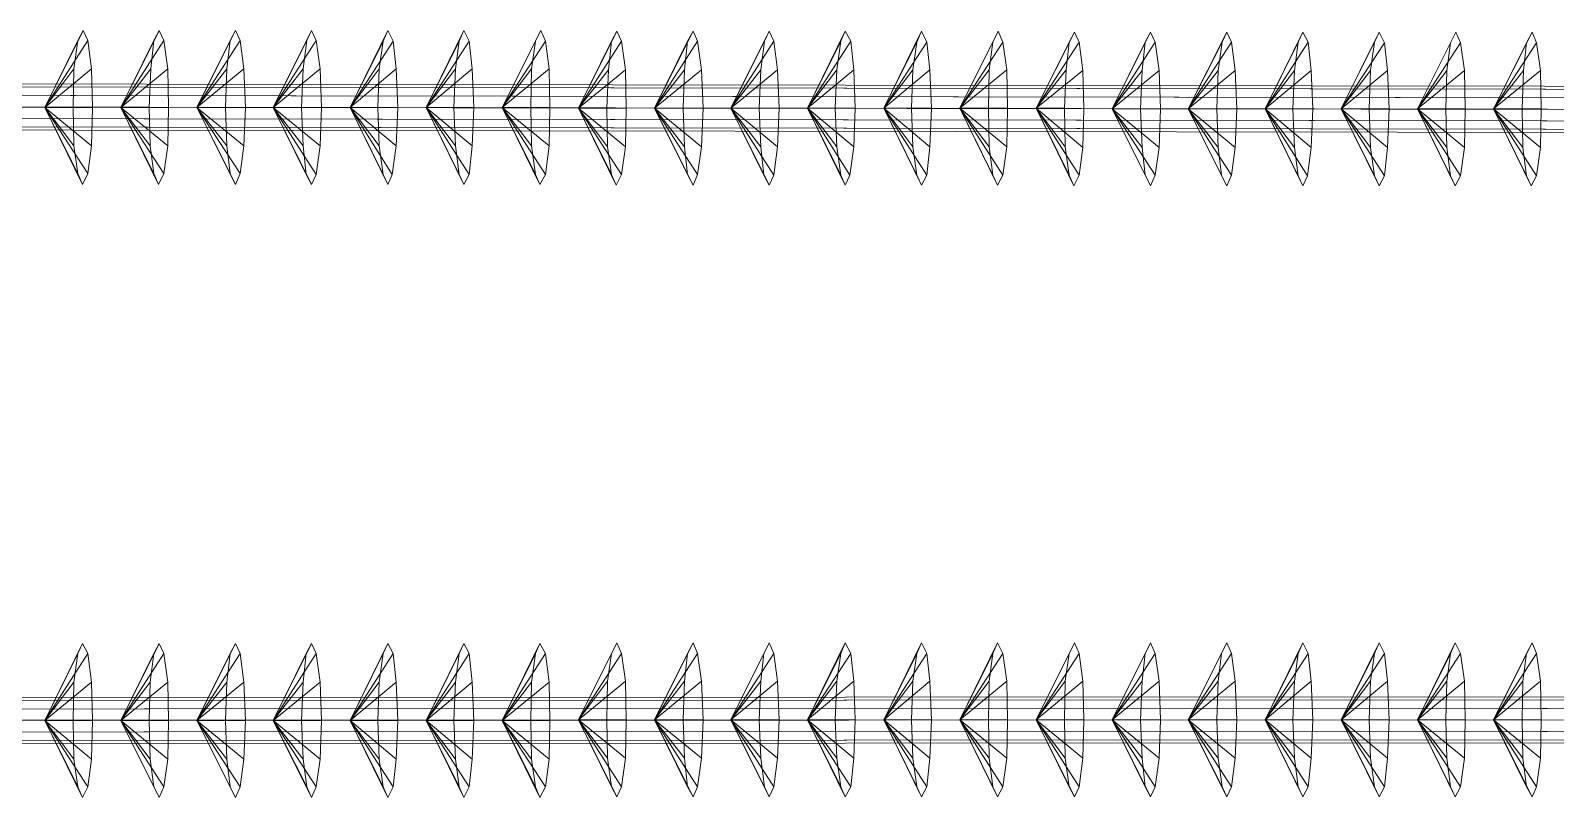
# Model space of a CAD drawing. Extents: x 4 to 464, y 11 to 29.
# Drawn here: x 11.668 to 13.651, y 12.2 to 13.197 of the extents above; entities that cross this region are included whole.
import ezdxf

# ---------------------------------------------------------------- set-up
doc = ezdxf.new("R2010")
doc.units = 0
doc.header["$MEASUREMENT"] = 0
doc.layers.add('Sections span lengths and Marker Balls Plan', color=7, linetype='CONTINUOUS', lineweight=0)

msp = doc.modelspace()

# ---------------------------------------------------------------- linework, layer by layer
at = {"layer": 'Sections span lengths and Marker Balls Plan', "color": 1}
for points in [[(10, 13.1, 58), (20, 13.085, 56.701), (30, 13.07, 55.462), (40, 13.055, 54.281), (50, 13.04, 53.161), (60, 13.025, 52.099), (70, 13.011, 51.096), (80, 12.996, 50.153), (90, 12.981, 49.269), (100, 12.966, 48.444), (110, 12.951, 47.678), (120, 12.936, 46.97), (130, 12.921, 46.322), (140, 12.906, 45.733), (150, 12.891, 45.203), (160, 12.876, 44.732), (170, 12.861, 44.32), (180, 12.846, 43.967), (190, 12.832, 43.672), (200, 12.817, 43.437), (210, 12.802, 43.26), (220, 12.787, 43.142), (230, 12.772, 43.083), (240, 12.757, 43.083)], [(10, 12.3, 39), (20, 12.302, 37.701), (30, 12.304, 36.462), (40, 12.306, 35.282), (50, 12.309, 34.161), (60, 12.311, 33.099), (70, 12.313, 32.096), (80, 12.315, 31.153), (90, 12.317, 30.269), (100, 12.319, 29.444), (110, 12.321, 28.678), (120, 12.323, 27.97), (130, 12.326, 27.322), (140, 12.328, 26.733), (150, 12.33, 26.203), (160, 12.332, 25.732), (170, 12.334, 25.32), (180, 12.336, 24.967), (190, 12.338, 24.672), (200, 12.34, 24.437), (210, 12.343, 24.26), (220, 12.345, 24.142), (230, 12.347, 24.083), (240, 12.349, 24.083)]]:
    msp.add_polyline3d(points, dxfattribs=at)
for points in [[(11.686, 13.097, 57.781), (11.742, 13.184, 57.824), (11.736, 13.197, 57.775)], [(11.686, 13.097, 57.781), (11.736, 13.197, 57.775), (11.729, 13.184, 57.725)], [(11.785, 13.097, 57.768), (11.841, 13.184, 57.811), (11.835, 13.197, 57.762)], [(11.785, 13.097, 57.768), (11.835, 13.197, 57.762), (11.828, 13.184, 57.712)], [(11.884, 13.097, 57.755), (11.94, 13.184, 57.798), (11.934, 13.197, 57.749)], [(11.884, 13.097, 57.755), (11.934, 13.197, 57.749), (11.927, 13.184, 57.699)], [(11.983, 13.097, 57.742), (12.039, 13.184, 57.786), (12.033, 13.197, 57.736)], [(11.983, 13.097, 57.742), (12.033, 13.197, 57.736), (12.027, 13.184, 57.686)], [(12.083, 13.097, 57.73), (12.139, 13.183, 57.773), (12.132, 13.197, 57.723)], [(12.083, 13.097, 57.73), (12.132, 13.197, 57.723), (12.126, 13.183, 57.673)], [(12.182, 13.097, 57.717), (12.238, 13.183, 57.76), (12.231, 13.197, 57.71)], [(12.182, 13.097, 57.717), (12.231, 13.197, 57.71), (12.225, 13.183, 57.661)], [(12.281, 13.097, 57.704), (12.337, 13.183, 57.747), (12.331, 13.197, 57.697)], [(12.281, 13.097, 57.704), (12.331, 13.197, 57.697), (12.324, 13.183, 57.648)], [(12.38, 13.096, 57.691), (12.436, 13.183, 57.734), (12.43, 13.196, 57.684)], [(12.38, 13.096, 57.691), (12.43, 13.196, 57.684), (12.423, 13.183, 57.635)], [(12.479, 13.096, 57.678), (12.535, 13.183, 57.721), (12.529, 13.196, 57.672)], [(12.479, 13.096, 57.678), (12.529, 13.196, 57.672), (12.522, 13.183, 57.622)], [(12.578, 13.096, 57.665), (12.634, 13.183, 57.708), (12.628, 13.196, 57.659)], [(12.578, 13.096, 57.665), (12.628, 13.196, 57.659), (12.622, 13.183, 57.609)], [(12.678, 13.096, 57.652), (12.734, 13.183, 57.695), (12.727, 13.196, 57.646)], [(12.678, 13.096, 57.652), (12.727, 13.196, 57.646), (12.721, 13.183, 57.596)], [(12.777, 13.096, 57.639), (12.833, 13.182, 57.683), (12.826, 13.196, 57.633)], [(12.777, 13.096, 57.639), (12.826, 13.196, 57.633), (12.82, 13.182, 57.583)], [(12.876, 13.096, 57.626), (12.932, 13.182, 57.67), (12.926, 13.196, 57.62)], [(12.876, 13.096, 57.626), (12.926, 13.196, 57.62), (12.919, 13.182, 57.57)], [(12.975, 13.096, 57.614), (13.031, 13.182, 57.657), (13.025, 13.195, 57.607)], [(12.975, 13.096, 57.614), (13.025, 13.195, 57.607), (13.018, 13.182, 57.558)], [(13.074, 13.095, 57.601), (13.13, 13.182, 57.644), (13.124, 13.195, 57.594)], [(13.074, 13.095, 57.601), (13.124, 13.195, 57.594), (13.117, 13.182, 57.545)], [(13.173, 13.095, 57.588), (13.229, 13.182, 57.631), (13.223, 13.195, 57.581)], [(13.173, 13.095, 57.588), (13.223, 13.195, 57.581), (13.217, 13.182, 57.532)], [(13.273, 13.095, 57.575), (13.329, 13.182, 57.618), (13.322, 13.195, 57.569)], [(13.273, 13.095, 57.575), (13.322, 13.195, 57.569), (13.316, 13.182, 57.519)], [(13.372, 13.095, 57.562), (13.428, 13.181, 57.605), (13.421, 13.195, 57.556)], [(13.372, 13.095, 57.562), (13.421, 13.195, 57.556), (13.415, 13.182, 57.506)], [(13.471, 13.095, 57.549), (13.527, 13.181, 57.592), (13.521, 13.195, 57.543)], [(13.471, 13.095, 57.549), (13.521, 13.195, 57.543), (13.514, 13.181, 57.493)], [(13.57, 13.095, 57.536), (13.626, 13.181, 57.579), (13.62, 13.195, 57.53)], [(13.57, 13.095, 57.536), (13.62, 13.195, 57.53), (13.613, 13.181, 57.48)], [(11.686, 13.097, 57.781), (11.747, 13.147, 57.86), (11.742, 13.184, 57.824)], [(11.686, 13.097, 57.781), (11.729, 13.184, 57.725), (11.724, 13.147, 57.689)], [(11.785, 13.097, 57.768), (11.846, 13.147, 57.848), (11.841, 13.184, 57.811)], [(11.785, 13.097, 57.768), (11.828, 13.184, 57.712), (11.824, 13.147, 57.676)], [(11.884, 13.097, 57.755), (11.945, 13.147, 57.835), (11.94, 13.184, 57.798)], [(11.884, 13.097, 57.755), (11.927, 13.184, 57.699), (11.923, 13.147, 57.663)], [(11.983, 13.097, 57.742), (12.044, 13.147, 57.822), (12.039, 13.184, 57.786)], [(11.983, 13.097, 57.742), (12.027, 13.184, 57.686), (12.022, 13.147, 57.65)], [(12.083, 13.097, 57.73), (12.143, 13.147, 57.809), (12.139, 13.183, 57.773)], [(12.083, 13.097, 57.73), (12.126, 13.183, 57.673), (12.121, 13.147, 57.637)], [(12.182, 13.097, 57.717), (12.242, 13.147, 57.796), (12.238, 13.183, 57.76)], [(12.182, 13.097, 57.717), (12.225, 13.183, 57.661), (12.22, 13.147, 57.624)], [(12.281, 13.097, 57.704), (12.342, 13.147, 57.783), (12.337, 13.183, 57.747)], [(12.281, 13.097, 57.704), (12.324, 13.183, 57.648), (12.319, 13.147, 57.611)], [(12.38, 13.096, 57.691), (12.441, 13.146, 57.77), (12.436, 13.183, 57.734)], [(12.38, 13.096, 57.691), (12.423, 13.183, 57.635), (12.419, 13.146, 57.599)], [(12.479, 13.096, 57.678), (12.54, 13.146, 57.757), (12.535, 13.183, 57.721)], [(12.479, 13.096, 57.678), (12.522, 13.183, 57.622), (12.518, 13.146, 57.586)], [(12.578, 13.096, 57.665), (12.639, 13.146, 57.745), (12.634, 13.183, 57.708)], [(12.578, 13.096, 57.665), (12.622, 13.183, 57.609), (12.617, 13.146, 57.573)], [(12.678, 13.096, 57.652), (12.738, 13.146, 57.732), (12.734, 13.183, 57.695)], [(12.678, 13.096, 57.652), (12.721, 13.183, 57.596), (12.716, 13.146, 57.56)], [(12.777, 13.096, 57.639), (12.837, 13.146, 57.719), (12.833, 13.182, 57.683)], [(12.777, 13.096, 57.639), (12.82, 13.182, 57.583), (12.815, 13.146, 57.547)], [(12.876, 13.096, 57.626), (12.937, 13.146, 57.706), (12.932, 13.182, 57.67)], [(12.876, 13.096, 57.626), (12.919, 13.182, 57.57), (12.914, 13.146, 57.534)], [(12.975, 13.096, 57.614), (13.036, 13.145, 57.693), (13.031, 13.182, 57.657)], [(12.975, 13.096, 57.614), (13.018, 13.182, 57.558), (13.014, 13.146, 57.521)], [(13.074, 13.095, 57.601), (13.135, 13.145, 57.68), (13.13, 13.182, 57.644)], [(13.074, 13.095, 57.601), (13.117, 13.182, 57.545), (13.113, 13.145, 57.508)], [(13.173, 13.095, 57.588), (13.234, 13.145, 57.667), (13.229, 13.182, 57.631)], [(13.173, 13.095, 57.588), (13.217, 13.182, 57.532), (13.212, 13.145, 57.496)], [(13.273, 13.095, 57.575), (13.333, 13.145, 57.654), (13.329, 13.182, 57.618)], [(13.273, 13.095, 57.575), (13.316, 13.182, 57.519), (13.311, 13.145, 57.483)], [(13.372, 13.095, 57.562), (13.415, 13.182, 57.506), (13.41, 13.145, 57.47)], [(13.372, 13.095, 57.562), (13.432, 13.145, 57.642), (13.428, 13.181, 57.605)], [(13.471, 13.095, 57.549), (13.532, 13.145, 57.629), (13.527, 13.181, 57.592)], [(13.471, 13.095, 57.549), (13.514, 13.181, 57.493), (13.509, 13.145, 57.457)], [(13.57, 13.095, 57.536), (13.631, 13.145, 57.616), (13.626, 13.181, 57.579)], [(13.57, 13.095, 57.536), (13.613, 13.181, 57.48), (13.609, 13.145, 57.444)], [(10, 13.13, 58), (15.454, 13.122, 57.292), (15.452, 13.118, 57.277), (9.998, 13.126, 57.985)], [(10.002, 13.126, 58.015), (15.456, 13.118, 57.306), (15.454, 13.122, 57.292), (10, 13.13, 58)], [(11.686, 13.097, 57.781), (11.748, 13.097, 57.874), (11.747, 13.147, 57.86)], [(11.686, 13.097, 57.781), (11.724, 13.147, 57.689), (11.723, 13.097, 57.675)], [(11.785, 13.097, 57.768), (11.847, 13.097, 57.861), (11.846, 13.147, 57.848)], [(11.785, 13.097, 57.768), (11.824, 13.147, 57.676), (11.822, 13.097, 57.663)], [(11.884, 13.097, 57.755), (11.947, 13.097, 57.848), (11.945, 13.147, 57.835)], [(11.884, 13.097, 57.755), (11.923, 13.147, 57.663), (11.921, 13.097, 57.65)], [(11.983, 13.097, 57.742), (12.046, 13.097, 57.835), (12.044, 13.147, 57.822)], [(11.983, 13.097, 57.742), (12.022, 13.147, 57.65), (12.02, 13.097, 57.637)], [(12.083, 13.097, 57.73), (12.145, 13.097, 57.822), (12.143, 13.147, 57.809)], [(12.083, 13.097, 57.73), (12.121, 13.147, 57.637), (12.119, 13.097, 57.624)], [(12.182, 13.097, 57.717), (12.244, 13.097, 57.809), (12.242, 13.147, 57.796)], [(12.182, 13.097, 57.717), (12.22, 13.147, 57.624), (12.218, 13.097, 57.611)], [(12.281, 13.097, 57.704), (12.343, 13.097, 57.796), (12.342, 13.147, 57.783)], [(12.281, 13.097, 57.704), (12.319, 13.147, 57.611), (12.318, 13.097, 57.598)], [(12.38, 13.096, 57.691), (12.442, 13.096, 57.784), (12.441, 13.146, 57.77)], [(12.38, 13.096, 57.691), (12.419, 13.146, 57.599), (12.417, 13.096, 57.585)], [(12.479, 13.096, 57.678), (12.542, 13.096, 57.771), (12.54, 13.146, 57.757)], [(12.479, 13.096, 57.678), (12.518, 13.146, 57.586), (12.516, 13.096, 57.572)], [(12.578, 13.096, 57.665), (12.641, 13.096, 57.758), (12.639, 13.146, 57.745)], [(12.578, 13.096, 57.665), (12.617, 13.146, 57.573), (12.615, 13.096, 57.56)], [(12.678, 13.096, 57.652), (12.74, 13.096, 57.745), (12.738, 13.146, 57.732)], [(12.678, 13.096, 57.652), (12.716, 13.146, 57.56), (12.714, 13.096, 57.547)], [(12.777, 13.096, 57.639), (12.839, 13.096, 57.732), (12.837, 13.146, 57.719)], [(12.777, 13.096, 57.639), (12.815, 13.146, 57.547), (12.813, 13.096, 57.534)], [(12.876, 13.096, 57.626), (12.938, 13.096, 57.719), (12.937, 13.146, 57.706)], [(12.876, 13.096, 57.626), (12.914, 13.146, 57.534), (12.913, 13.096, 57.521)], [(12.975, 13.096, 57.614), (13.014, 13.146, 57.521), (13.012, 13.096, 57.508)], [(12.975, 13.096, 57.614), (13.037, 13.095, 57.706), (13.036, 13.145, 57.693)], [(13.074, 13.095, 57.601), (13.137, 13.095, 57.693), (13.135, 13.145, 57.68)], [(13.074, 13.095, 57.601), (13.113, 13.145, 57.508), (13.111, 13.095, 57.495)], [(13.173, 13.095, 57.588), (13.236, 13.095, 57.681), (13.234, 13.145, 57.667)], [(13.173, 13.095, 57.588), (13.212, 13.145, 57.496), (13.21, 13.095, 57.482)], [(13.273, 13.095, 57.575), (13.335, 13.095, 57.668), (13.333, 13.145, 57.654)], [(13.273, 13.095, 57.575), (13.311, 13.145, 57.483), (13.309, 13.095, 57.469)], [(13.372, 13.095, 57.562), (13.434, 13.095, 57.655), (13.432, 13.145, 57.642)], [(13.372, 13.095, 57.562), (13.41, 13.145, 57.47), (13.408, 13.095, 57.456)], [(13.471, 13.095, 57.549), (13.533, 13.095, 57.642), (13.532, 13.145, 57.629)], [(13.471, 13.095, 57.549), (13.509, 13.145, 57.457), (13.508, 13.095, 57.444)], [(13.57, 13.095, 57.536), (13.632, 13.095, 57.629), (13.631, 13.145, 57.616)], [(13.57, 13.095, 57.536), (13.609, 13.145, 57.444), (13.607, 13.095, 57.431)], [(9.997, 13.115, 57.974), (15.451, 13.107, 57.266), (15.45, 13.092, 57.262), (9.996, 13.1, 57.97)], [(9.998, 13.126, 57.985), (15.452, 13.118, 57.277), (15.451, 13.107, 57.266), (9.997, 13.115, 57.974)], [(10.003, 13.115, 58.026), (15.458, 13.107, 57.317), (15.456, 13.118, 57.306), (10.002, 13.126, 58.015)], [(10.004, 13.1, 58.03), (15.458, 13.092, 57.321), (15.458, 13.107, 57.317), (10.003, 13.115, 58.026)], [(9.996, 13.1, 57.97), (15.45, 13.092, 57.262), (15.451, 13.077, 57.266), (9.997, 13.085, 57.974)], [(10.003, 13.085, 58.026), (15.458, 13.077, 57.317), (15.458, 13.092, 57.321), (10.004, 13.1, 58.03)], [(11.686, 13.097, 57.781), (11.735, 12.997, 57.775), (11.742, 13.011, 57.824)], [(11.686, 13.097, 57.781), (11.742, 13.011, 57.824), (11.747, 13.047, 57.86)], [(11.686, 13.097, 57.781), (11.747, 13.047, 57.86), (11.748, 13.097, 57.874)], [(11.686, 13.097, 57.781), (11.723, 13.097, 57.675), (11.724, 13.047, 57.689)], [(11.686, 13.097, 57.781), (11.724, 13.047, 57.689), (11.729, 13.011, 57.725)], [(11.686, 13.097, 57.781), (11.729, 13.011, 57.725), (11.735, 12.997, 57.775)], [(11.785, 13.097, 57.768), (11.834, 12.997, 57.762), (11.841, 13.011, 57.811)], [(11.785, 13.097, 57.768), (11.841, 13.011, 57.811), (11.846, 13.047, 57.848)], [(11.785, 13.097, 57.768), (11.846, 13.047, 57.848), (11.847, 13.097, 57.861)], [(11.785, 13.097, 57.768), (11.822, 13.097, 57.663), (11.823, 13.047, 57.676)], [(11.785, 13.097, 57.768), (11.823, 13.047, 57.676), (11.828, 13.011, 57.712)], [(11.785, 13.097, 57.768), (11.828, 13.011, 57.712), (11.834, 12.997, 57.762)], [(11.884, 13.097, 57.755), (11.934, 12.997, 57.749), (11.94, 13.011, 57.798)], [(11.884, 13.097, 57.755), (11.94, 13.011, 57.798), (11.945, 13.047, 57.835)], [(11.884, 13.097, 57.755), (11.945, 13.047, 57.835), (11.947, 13.097, 57.848)], [(11.884, 13.097, 57.755), (11.921, 13.097, 57.65), (11.923, 13.047, 57.663)], [(11.884, 13.097, 57.755), (11.923, 13.047, 57.663), (11.927, 13.011, 57.699)], [(11.884, 13.097, 57.755), (11.927, 13.011, 57.699), (11.934, 12.997, 57.749)], [(11.983, 13.097, 57.742), (12.033, 12.997, 57.736), (12.039, 13.01, 57.786)], [(11.983, 13.097, 57.742), (12.039, 13.01, 57.786), (12.044, 13.047, 57.822)], [(11.983, 13.097, 57.742), (12.044, 13.047, 57.822), (12.046, 13.097, 57.835)], [(11.983, 13.097, 57.742), (12.02, 13.097, 57.637), (12.022, 13.047, 57.65)], [(11.983, 13.097, 57.742), (12.022, 13.047, 57.65), (12.026, 13.01, 57.686)], [(11.983, 13.097, 57.742), (12.026, 13.01, 57.686), (12.033, 12.997, 57.736)], [(12.083, 13.097, 57.73), (12.132, 12.997, 57.723), (12.138, 13.01, 57.773)], [(12.083, 13.097, 57.73), (12.138, 13.01, 57.773), (12.143, 13.047, 57.809)], [(12.083, 13.097, 57.73), (12.143, 13.047, 57.809), (12.145, 13.097, 57.822)], [(12.083, 13.097, 57.73), (12.119, 13.097, 57.624), (12.121, 13.047, 57.637)], [(12.083, 13.097, 57.73), (12.121, 13.047, 57.637), (12.126, 13.01, 57.673)], [(12.083, 13.097, 57.73), (12.126, 13.01, 57.673), (12.132, 12.997, 57.723)], [(12.182, 13.097, 57.717), (12.231, 12.997, 57.71), (12.238, 13.01, 57.76)], [(12.182, 13.097, 57.717), (12.238, 13.01, 57.76), (12.242, 13.047, 57.796)], [(12.182, 13.097, 57.717), (12.242, 13.047, 57.796), (12.244, 13.097, 57.809)], [(12.182, 13.097, 57.717), (12.218, 13.097, 57.611), (12.22, 13.047, 57.624)], [(12.182, 13.097, 57.717), (12.22, 13.047, 57.624), (12.225, 13.01, 57.661)], [(12.182, 13.097, 57.717), (12.225, 13.01, 57.661), (12.231, 12.997, 57.71)], [(12.281, 13.097, 57.704), (12.33, 12.997, 57.697), (12.337, 13.01, 57.747)], [(12.281, 13.097, 57.704), (12.337, 13.01, 57.747), (12.342, 13.047, 57.783)], [(12.281, 13.097, 57.704), (12.342, 13.047, 57.783), (12.343, 13.097, 57.796)], [(12.281, 13.097, 57.704), (12.318, 13.097, 57.598), (12.319, 13.047, 57.611)], [(12.281, 13.097, 57.704), (12.319, 13.047, 57.611), (12.324, 13.01, 57.648)], [(12.281, 13.097, 57.704), (12.324, 13.01, 57.648), (12.33, 12.997, 57.697)], [(12.38, 13.096, 57.691), (12.429, 12.996, 57.684), (12.436, 13.01, 57.734)], [(12.38, 13.096, 57.691), (12.436, 13.01, 57.734), (12.441, 13.046, 57.77)], [(12.38, 13.096, 57.691), (12.441, 13.046, 57.77), (12.442, 13.096, 57.784)], [(12.38, 13.096, 57.691), (12.417, 13.096, 57.585), (12.418, 13.046, 57.599)], [(12.38, 13.096, 57.691), (12.418, 13.046, 57.599), (12.423, 13.01, 57.635)], [(12.38, 13.096, 57.691), (12.423, 13.01, 57.635), (12.429, 12.996, 57.684)], [(12.479, 13.096, 57.678), (12.529, 12.996, 57.672), (12.535, 13.01, 57.721)], [(12.479, 13.096, 57.678), (12.535, 13.01, 57.721), (12.54, 13.046, 57.757)], [(12.479, 13.096, 57.678), (12.54, 13.046, 57.757), (12.542, 13.096, 57.771)], [(12.479, 13.096, 57.678), (12.516, 13.096, 57.572), (12.518, 13.046, 57.586)], [(12.479, 13.096, 57.678), (12.518, 13.046, 57.586), (12.522, 13.01, 57.622)], [(12.479, 13.096, 57.678), (12.522, 13.01, 57.622), (12.529, 12.996, 57.672)], [(12.578, 13.096, 57.665), (12.628, 12.996, 57.659), (12.634, 13.009, 57.708)], [(12.578, 13.096, 57.665), (12.634, 13.009, 57.708), (12.639, 13.046, 57.745)], [(12.578, 13.096, 57.665), (12.639, 13.046, 57.745), (12.641, 13.096, 57.758)], [(12.578, 13.096, 57.665), (12.615, 13.096, 57.56), (12.617, 13.046, 57.573)], [(12.578, 13.096, 57.665), (12.617, 13.046, 57.573), (12.621, 13.009, 57.609)], [(12.578, 13.096, 57.665), (12.621, 13.009, 57.609), (12.628, 12.996, 57.659)], [(12.678, 13.096, 57.652), (12.727, 12.996, 57.646), (12.733, 13.009, 57.695)], [(12.678, 13.096, 57.652), (12.733, 13.009, 57.695), (12.738, 13.046, 57.732)], [(12.678, 13.096, 57.652), (12.738, 13.046, 57.732), (12.74, 13.096, 57.745)], [(12.678, 13.096, 57.652), (12.714, 13.096, 57.547), (12.716, 13.046, 57.56)], [(12.678, 13.096, 57.652), (12.716, 13.046, 57.56), (12.721, 13.009, 57.596)], [(12.678, 13.096, 57.652), (12.721, 13.009, 57.596), (12.727, 12.996, 57.646)], [(12.777, 13.096, 57.639), (12.826, 12.996, 57.633), (12.833, 13.009, 57.683)], [(12.777, 13.096, 57.639), (12.833, 13.009, 57.683), (12.837, 13.046, 57.719)], [(12.777, 13.096, 57.639), (12.837, 13.046, 57.719), (12.839, 13.096, 57.732)], [(12.777, 13.096, 57.639), (12.813, 13.096, 57.534), (12.815, 13.046, 57.547)], [(12.777, 13.096, 57.639), (12.815, 13.046, 57.547), (12.82, 13.009, 57.583)], [(12.777, 13.096, 57.639), (12.82, 13.009, 57.583), (12.826, 12.996, 57.633)], [(12.876, 13.096, 57.626), (12.925, 12.996, 57.62), (12.932, 13.009, 57.67)], [(12.876, 13.096, 57.626), (12.932, 13.009, 57.67), (12.937, 13.046, 57.706)], [(12.876, 13.096, 57.626), (12.937, 13.046, 57.706), (12.938, 13.096, 57.719)], [(12.876, 13.096, 57.626), (12.913, 13.096, 57.521), (12.914, 13.046, 57.534)], [(12.876, 13.096, 57.626), (12.914, 13.046, 57.534), (12.919, 13.009, 57.57)], [(12.876, 13.096, 57.626), (12.919, 13.009, 57.57), (12.925, 12.996, 57.62)], [(12.975, 13.096, 57.614), (13.024, 12.995, 57.607), (13.031, 13.009, 57.657)], [(12.975, 13.096, 57.614), (13.031, 13.009, 57.657), (13.036, 13.045, 57.693)], [(12.975, 13.096, 57.614), (13.036, 13.045, 57.693), (13.037, 13.095, 57.706)], [(12.975, 13.096, 57.614), (13.012, 13.096, 57.508), (13.013, 13.046, 57.521)], [(12.975, 13.096, 57.614), (13.013, 13.046, 57.521), (13.018, 13.009, 57.558)], [(12.975, 13.096, 57.614), (13.018, 13.009, 57.558), (13.024, 12.995, 57.607)], [(13.074, 13.095, 57.601), (13.124, 12.995, 57.594), (13.13, 13.009, 57.644)], [(13.074, 13.095, 57.601), (13.13, 13.009, 57.644), (13.135, 13.045, 57.68)], [(13.074, 13.095, 57.601), (13.135, 13.045, 57.68), (13.137, 13.095, 57.693)], [(13.074, 13.095, 57.601), (13.111, 13.095, 57.495), (13.113, 13.045, 57.508)], [(13.074, 13.095, 57.601), (13.113, 13.045, 57.508), (13.117, 13.009, 57.545)], [(13.074, 13.095, 57.601), (13.117, 13.009, 57.545), (13.124, 12.995, 57.594)], [(13.173, 13.095, 57.588), (13.223, 12.995, 57.581), (13.229, 13.009, 57.631)], [(13.173, 13.095, 57.588), (13.229, 13.009, 57.631), (13.234, 13.045, 57.667)], [(13.173, 13.095, 57.588), (13.234, 13.045, 57.667), (13.236, 13.095, 57.681)], [(13.173, 13.095, 57.588), (13.21, 13.095, 57.482), (13.212, 13.045, 57.496)], [(13.173, 13.095, 57.588), (13.212, 13.045, 57.496), (13.216, 13.009, 57.532)], [(13.173, 13.095, 57.588), (13.216, 13.009, 57.532), (13.223, 12.995, 57.581)], [(13.273, 13.095, 57.575), (13.322, 12.995, 57.569), (13.328, 13.008, 57.618)], [(13.273, 13.095, 57.575), (13.328, 13.008, 57.618), (13.333, 13.045, 57.654)], [(13.273, 13.095, 57.575), (13.333, 13.045, 57.654), (13.335, 13.095, 57.668)], [(13.273, 13.095, 57.575), (13.309, 13.095, 57.469), (13.311, 13.045, 57.483)], [(13.273, 13.095, 57.575), (13.311, 13.045, 57.483), (13.316, 13.008, 57.519)], [(13.273, 13.095, 57.575), (13.316, 13.008, 57.519), (13.322, 12.995, 57.569)], [(13.372, 13.095, 57.562), (13.421, 12.995, 57.556), (13.428, 13.008, 57.605)], [(13.372, 13.095, 57.562), (13.428, 13.008, 57.605), (13.432, 13.045, 57.642)], [(13.372, 13.095, 57.562), (13.432, 13.045, 57.642), (13.434, 13.095, 57.655)], [(13.372, 13.095, 57.562), (13.408, 13.095, 57.456), (13.41, 13.045, 57.47)], [(13.372, 13.095, 57.562), (13.41, 13.045, 57.47), (13.415, 13.008, 57.506)], [(13.372, 13.095, 57.562), (13.415, 13.008, 57.506), (13.421, 12.995, 57.556)], [(13.471, 13.095, 57.549), (13.52, 12.995, 57.543), (13.527, 13.008, 57.592)], [(13.471, 13.095, 57.549), (13.527, 13.008, 57.592), (13.532, 13.045, 57.629)], [(13.471, 13.095, 57.549), (13.532, 13.045, 57.629), (13.533, 13.095, 57.642)], [(13.471, 13.095, 57.549), (13.508, 13.095, 57.444), (13.509, 13.045, 57.457)], [(13.471, 13.095, 57.549), (13.509, 13.045, 57.457), (13.514, 13.008, 57.493)], [(13.471, 13.095, 57.549), (13.514, 13.008, 57.493), (13.52, 12.995, 57.543)], [(13.57, 13.095, 57.536), (13.619, 12.995, 57.53), (13.626, 13.008, 57.579)], [(13.57, 13.095, 57.536), (13.626, 13.008, 57.579), (13.631, 13.045, 57.616)], [(13.57, 13.095, 57.536), (13.631, 13.045, 57.616), (13.632, 13.095, 57.629)], [(13.57, 13.095, 57.536), (13.607, 13.095, 57.431), (13.608, 13.045, 57.444)], [(13.57, 13.095, 57.536), (13.608, 13.045, 57.444), (13.613, 13.008, 57.48)], [(13.57, 13.095, 57.536), (13.613, 13.008, 57.48), (13.619, 12.995, 57.53)], [(9.997, 13.085, 57.974), (15.451, 13.077, 57.266), (15.452, 13.066, 57.277), (9.998, 13.074, 57.985)], [(9.998, 13.074, 57.985), (15.452, 13.066, 57.277), (15.454, 13.062, 57.292), (10, 13.07, 58)], [(10, 13.07, 58), (15.454, 13.062, 57.292), (15.456, 13.066, 57.306), (10.002, 13.074, 58.015)], [(10.002, 13.074, 58.015), (15.456, 13.066, 57.306), (15.458, 13.077, 57.317), (10.003, 13.085, 58.026)], [(11.686, 12.3, 38.781), (11.742, 12.387, 38.824), (11.735, 12.4, 38.775)], [(11.686, 12.3, 38.781), (11.735, 12.4, 38.775), (11.729, 12.387, 38.725)], [(11.785, 12.3, 38.768), (11.841, 12.387, 38.811), (11.835, 12.4, 38.762)], [(11.785, 12.3, 38.768), (11.835, 12.4, 38.762), (11.828, 12.387, 38.712)], [(11.884, 12.3, 38.755), (11.94, 12.387, 38.798), (11.934, 12.4, 38.749)], [(11.884, 12.3, 38.755), (11.934, 12.4, 38.749), (11.927, 12.387, 38.699)], [(11.983, 12.3, 38.742), (12.039, 12.387, 38.786), (12.033, 12.4, 38.736)], [(11.983, 12.3, 38.742), (12.033, 12.4, 38.736), (12.026, 12.387, 38.686)], [(12.083, 12.3, 38.73), (12.139, 12.387, 38.773), (12.132, 12.4, 38.723)], [(12.083, 12.3, 38.73), (12.132, 12.4, 38.723), (12.126, 12.387, 38.673)], [(12.182, 12.3, 38.717), (12.238, 12.387, 38.76), (12.231, 12.4, 38.71)], [(12.182, 12.3, 38.717), (12.231, 12.4, 38.71), (12.225, 12.387, 38.661)], [(12.281, 12.3, 38.704), (12.337, 12.387, 38.747), (12.33, 12.4, 38.697)], [(12.281, 12.3, 38.704), (12.33, 12.4, 38.697), (12.324, 12.387, 38.648)], [(12.38, 12.301, 38.691), (12.436, 12.387, 38.734), (12.43, 12.401, 38.684)], [(12.38, 12.301, 38.691), (12.43, 12.401, 38.684), (12.423, 12.387, 38.635)], [(12.479, 12.301, 38.678), (12.535, 12.387, 38.721), (12.529, 12.401, 38.672)], [(12.479, 12.301, 38.678), (12.529, 12.401, 38.672), (12.522, 12.387, 38.622)], [(12.578, 12.301, 38.665), (12.634, 12.387, 38.708), (12.628, 12.401, 38.659)], [(12.578, 12.301, 38.665), (12.628, 12.401, 38.659), (12.621, 12.387, 38.609)], [(12.678, 12.301, 38.652), (12.734, 12.387, 38.695), (12.727, 12.401, 38.646)], [(12.678, 12.301, 38.652), (12.727, 12.401, 38.646), (12.721, 12.387, 38.596)], [(12.777, 12.301, 38.639), (12.833, 12.387, 38.683), (12.826, 12.401, 38.633)], [(12.777, 12.301, 38.639), (12.826, 12.401, 38.633), (12.82, 12.387, 38.583)], [(12.876, 12.301, 38.626), (12.932, 12.387, 38.67), (12.925, 12.401, 38.62)], [(12.876, 12.301, 38.626), (12.925, 12.401, 38.62), (12.919, 12.387, 38.57)], [(12.975, 12.301, 38.614), (13.031, 12.387, 38.657), (13.025, 12.401, 38.607)], [(12.975, 12.301, 38.614), (13.025, 12.401, 38.607), (13.018, 12.387, 38.558)], [(13.074, 12.301, 38.601), (13.13, 12.387, 38.644), (13.124, 12.401, 38.594)], [(13.074, 12.301, 38.601), (13.124, 12.401, 38.594), (13.117, 12.387, 38.545)], [(13.173, 12.301, 38.588), (13.229, 12.387, 38.631), (13.223, 12.401, 38.581)], [(13.173, 12.301, 38.588), (13.223, 12.401, 38.581), (13.216, 12.387, 38.532)], [(13.273, 12.301, 38.575), (13.329, 12.387, 38.618), (13.322, 12.401, 38.569)], [(13.273, 12.301, 38.575), (13.322, 12.401, 38.569), (13.316, 12.387, 38.519)], [(13.372, 12.301, 38.562), (13.428, 12.387, 38.605), (13.421, 12.401, 38.556)], [(13.372, 12.301, 38.562), (13.421, 12.401, 38.556), (13.415, 12.387, 38.506)], [(13.471, 12.301, 38.549), (13.527, 12.387, 38.592), (13.52, 12.401, 38.543)], [(13.471, 12.301, 38.549), (13.52, 12.401, 38.543), (13.514, 12.387, 38.493)], [(13.57, 12.301, 38.536), (13.626, 12.387, 38.579), (13.62, 12.401, 38.53)], [(13.57, 12.301, 38.536), (13.62, 12.401, 38.53), (13.613, 12.387, 38.48)], [(11.686, 12.3, 38.781), (11.747, 12.35, 38.86), (11.742, 12.387, 38.824)], [(11.686, 12.3, 38.781), (11.729, 12.387, 38.725), (11.724, 12.35, 38.689)], [(11.785, 12.3, 38.768), (11.846, 12.35, 38.848), (11.841, 12.387, 38.811)], [(11.785, 12.3, 38.768), (11.828, 12.387, 38.712), (11.823, 12.35, 38.676)], [(11.884, 12.3, 38.755), (11.945, 12.35, 38.835), (11.94, 12.387, 38.798)], [(11.884, 12.3, 38.755), (11.927, 12.387, 38.699), (11.923, 12.35, 38.663)], [(11.983, 12.3, 38.742), (12.044, 12.35, 38.822), (12.039, 12.387, 38.786)], [(11.983, 12.3, 38.742), (12.026, 12.387, 38.686), (12.022, 12.35, 38.65)], [(12.083, 12.3, 38.73), (12.143, 12.35, 38.809), (12.139, 12.387, 38.773)], [(12.083, 12.3, 38.73), (12.126, 12.387, 38.673), (12.121, 12.35, 38.637)], [(12.182, 12.3, 38.717), (12.242, 12.35, 38.796), (12.238, 12.387, 38.76)], [(12.182, 12.3, 38.717), (12.225, 12.387, 38.661), (12.22, 12.35, 38.624)], [(12.281, 12.3, 38.704), (12.342, 12.35, 38.783), (12.337, 12.387, 38.747)], [(12.281, 12.3, 38.704), (12.324, 12.387, 38.648), (12.319, 12.35, 38.611)], [(12.38, 12.301, 38.691), (12.441, 12.351, 38.77), (12.436, 12.387, 38.734)], [(12.38, 12.301, 38.691), (12.423, 12.387, 38.635), (12.418, 12.351, 38.599)], [(12.479, 12.301, 38.678), (12.54, 12.351, 38.757), (12.535, 12.387, 38.721)], [(12.479, 12.301, 38.678), (12.522, 12.387, 38.622), (12.518, 12.351, 38.586)], [(12.578, 12.301, 38.665), (12.639, 12.351, 38.745), (12.634, 12.387, 38.708)], [(12.578, 12.301, 38.665), (12.621, 12.387, 38.609), (12.617, 12.351, 38.573)], [(12.678, 12.301, 38.652), (12.738, 12.351, 38.732), (12.734, 12.387, 38.695)], [(12.678, 12.301, 38.652), (12.721, 12.387, 38.596), (12.716, 12.351, 38.56)], [(12.777, 12.301, 38.639), (12.837, 12.351, 38.719), (12.833, 12.387, 38.683)], [(12.777, 12.301, 38.639), (12.82, 12.387, 38.583), (12.815, 12.351, 38.547)], [(12.876, 12.301, 38.626), (12.937, 12.351, 38.706), (12.932, 12.387, 38.67)], [(12.876, 12.301, 38.626), (12.919, 12.387, 38.57), (12.914, 12.351, 38.534)], [(12.975, 12.301, 38.614), (13.036, 12.351, 38.693), (13.031, 12.387, 38.657)], [(12.975, 12.301, 38.614), (13.018, 12.387, 38.558), (13.013, 12.351, 38.521)], [(13.074, 12.301, 38.601), (13.135, 12.351, 38.68), (13.13, 12.387, 38.644)], [(13.074, 12.301, 38.601), (13.117, 12.387, 38.545), (13.113, 12.351, 38.508)], [(13.173, 12.301, 38.588), (13.234, 12.351, 38.667), (13.229, 12.387, 38.631)], [(13.173, 12.301, 38.588), (13.216, 12.387, 38.532), (13.212, 12.351, 38.496)], [(13.273, 12.301, 38.575), (13.333, 12.351, 38.654), (13.329, 12.387, 38.618)], [(13.273, 12.301, 38.575), (13.316, 12.387, 38.519), (13.311, 12.351, 38.483)], [(13.372, 12.301, 38.562), (13.432, 12.351, 38.642), (13.428, 12.387, 38.605)], [(13.372, 12.301, 38.562), (13.415, 12.387, 38.506), (13.41, 12.351, 38.47)], [(13.471, 12.301, 38.549), (13.532, 12.351, 38.629), (13.527, 12.387, 38.592)], [(13.471, 12.301, 38.549), (13.514, 12.387, 38.493), (13.509, 12.351, 38.457)], [(13.57, 12.301, 38.536), (13.631, 12.351, 38.616), (13.626, 12.387, 38.579)], [(13.57, 12.301, 38.536), (13.613, 12.387, 38.48), (13.608, 12.351, 38.444)], [(11.686, 12.3, 38.781), (11.748, 12.3, 38.874), (11.747, 12.35, 38.86)], [(11.686, 12.3, 38.781), (11.724, 12.35, 38.689), (11.723, 12.3, 38.675)], [(11.785, 12.3, 38.768), (11.847, 12.3, 38.861), (11.846, 12.35, 38.848)], [(11.785, 12.3, 38.768), (11.823, 12.35, 38.676), (11.822, 12.3, 38.663)], [(11.884, 12.3, 38.755), (11.947, 12.3, 38.848), (11.945, 12.35, 38.835)], [(11.884, 12.3, 38.755), (11.923, 12.35, 38.663), (11.921, 12.3, 38.65)], [(11.983, 12.3, 38.742), (12.046, 12.3, 38.835), (12.044, 12.35, 38.822)], [(11.983, 12.3, 38.742), (12.022, 12.35, 38.65), (12.02, 12.3, 38.637)], [(12.083, 12.3, 38.73), (12.145, 12.3, 38.822), (12.143, 12.35, 38.809)], [(12.083, 12.3, 38.73), (12.121, 12.35, 38.637), (12.119, 12.3, 38.624)], [(12.182, 12.3, 38.717), (12.244, 12.3, 38.809), (12.242, 12.35, 38.796)], [(12.182, 12.3, 38.717), (12.22, 12.35, 38.624), (12.218, 12.3, 38.611)], [(12.281, 12.3, 38.704), (12.343, 12.3, 38.796), (12.342, 12.35, 38.783)], [(12.281, 12.3, 38.704), (12.319, 12.35, 38.611), (12.318, 12.3, 38.598)], [(12.38, 12.301, 38.691), (12.442, 12.301, 38.784), (12.441, 12.351, 38.77)], [(12.38, 12.301, 38.691), (12.418, 12.351, 38.599), (12.417, 12.301, 38.585)], [(12.479, 12.301, 38.678), (12.542, 12.301, 38.771), (12.54, 12.351, 38.757)], [(12.479, 12.301, 38.678), (12.518, 12.351, 38.586), (12.516, 12.301, 38.572)], [(12.578, 12.301, 38.665), (12.641, 12.301, 38.758), (12.639, 12.351, 38.745)], [(12.578, 12.301, 38.665), (12.617, 12.351, 38.573), (12.615, 12.301, 38.56)], [(12.678, 12.301, 38.652), (12.74, 12.301, 38.745), (12.738, 12.351, 38.732)], [(12.678, 12.301, 38.652), (12.716, 12.351, 38.56), (12.714, 12.301, 38.547)], [(12.777, 12.301, 38.639), (12.839, 12.301, 38.732), (12.837, 12.351, 38.719)], [(12.777, 12.301, 38.639), (12.815, 12.351, 38.547), (12.813, 12.301, 38.534)], [(12.876, 12.301, 38.626), (12.938, 12.301, 38.719), (12.937, 12.351, 38.706)], [(12.876, 12.301, 38.626), (12.914, 12.351, 38.534), (12.913, 12.301, 38.521)], [(12.975, 12.301, 38.614), (13.037, 12.301, 38.706), (13.036, 12.351, 38.693)], [(12.975, 12.301, 38.614), (13.013, 12.351, 38.521), (13.012, 12.301, 38.508)], [(13.074, 12.301, 38.601), (13.137, 12.301, 38.693), (13.135, 12.351, 38.68)], [(13.074, 12.301, 38.601), (13.113, 12.351, 38.508), (13.111, 12.301, 38.495)], [(13.173, 12.301, 38.588), (13.236, 12.301, 38.681), (13.234, 12.351, 38.667)], [(13.173, 12.301, 38.588), (13.212, 12.351, 38.496), (13.21, 12.301, 38.482)], [(13.273, 12.301, 38.575), (13.335, 12.301, 38.668), (13.333, 12.351, 38.654)], [(13.273, 12.301, 38.575), (13.311, 12.351, 38.483), (13.309, 12.301, 38.469)], [(13.372, 12.301, 38.562), (13.434, 12.301, 38.655), (13.432, 12.351, 38.642)], [(13.372, 12.301, 38.562), (13.41, 12.351, 38.47), (13.408, 12.301, 38.456)], [(13.471, 12.301, 38.549), (13.533, 12.301, 38.642), (13.532, 12.351, 38.629)], [(13.471, 12.301, 38.549), (13.509, 12.351, 38.457), (13.508, 12.301, 38.444)], [(13.57, 12.301, 38.536), (13.632, 12.301, 38.629), (13.631, 12.351, 38.616)], [(13.57, 12.301, 38.536), (13.608, 12.351, 38.444), (13.607, 12.301, 38.431)], [(9.997, 12.315, 38.974), (15.451, 12.316, 38.266), (15.45, 12.301, 38.262), (9.996, 12.3, 38.97)], [(9.998, 12.326, 38.985), (15.452, 12.327, 38.277), (15.451, 12.316, 38.266), (9.997, 12.315, 38.974)], [(10, 12.33, 39), (15.454, 12.331, 38.292), (15.452, 12.327, 38.277), (9.998, 12.326, 38.985)], [(10.002, 12.326, 39.015), (15.456, 12.327, 38.306), (15.454, 12.331, 38.292), (10, 12.33, 39)], [(10.003, 12.315, 39.026), (15.458, 12.316, 38.317), (15.456, 12.327, 38.306), (10.002, 12.326, 39.015)], [(10.004, 12.3, 39.03), (15.458, 12.301, 38.321), (15.458, 12.316, 38.317), (10.003, 12.315, 39.026)], [(9.996, 12.3, 38.97), (15.45, 12.301, 38.262), (15.451, 12.286, 38.266), (9.997, 12.285, 38.974)], [(10.003, 12.285, 39.026), (15.458, 12.286, 38.317), (15.458, 12.301, 38.321), (10.004, 12.3, 39.03)], [(11.686, 12.3, 38.781), (11.735, 12.2, 38.775), (11.742, 12.214, 38.824)], [(11.686, 12.3, 38.781), (11.742, 12.214, 38.824), (11.747, 12.25, 38.86)], [(11.686, 12.3, 38.781), (11.747, 12.25, 38.86), (11.748, 12.3, 38.874)], [(11.686, 12.3, 38.781), (11.723, 12.3, 38.675), (11.724, 12.25, 38.689)], [(11.686, 12.3, 38.781), (11.724, 12.25, 38.689), (11.729, 12.214, 38.725)], [(11.686, 12.3, 38.781), (11.729, 12.214, 38.725), (11.735, 12.2, 38.775)], [(11.785, 12.3, 38.768), (11.835, 12.2, 38.762), (11.841, 12.214, 38.811)], [(11.785, 12.3, 38.768), (11.841, 12.214, 38.811), (11.846, 12.25, 38.848)], [(11.785, 12.3, 38.768), (11.846, 12.25, 38.848), (11.847, 12.3, 38.861)], [(11.785, 12.3, 38.768), (11.822, 12.3, 38.663), (11.823, 12.25, 38.676)], [(11.785, 12.3, 38.768), (11.823, 12.25, 38.676), (11.828, 12.214, 38.712)], [(11.785, 12.3, 38.768), (11.828, 12.214, 38.712), (11.835, 12.2, 38.762)], [(11.884, 12.3, 38.755), (11.934, 12.2, 38.749), (11.94, 12.214, 38.798)], [(11.884, 12.3, 38.755), (11.94, 12.214, 38.798), (11.945, 12.25, 38.835)], [(11.884, 12.3, 38.755), (11.945, 12.25, 38.835), (11.947, 12.3, 38.848)], [(11.884, 12.3, 38.755), (11.921, 12.3, 38.65), (11.923, 12.25, 38.663)], [(11.884, 12.3, 38.755), (11.923, 12.25, 38.663), (11.927, 12.214, 38.699)], [(11.884, 12.3, 38.755), (11.927, 12.214, 38.699), (11.934, 12.2, 38.749)], [(11.983, 12.3, 38.742), (12.033, 12.2, 38.736), (12.039, 12.214, 38.786)], [(11.983, 12.3, 38.742), (12.039, 12.214, 38.786), (12.044, 12.25, 38.822)], [(11.983, 12.3, 38.742), (12.044, 12.25, 38.822), (12.046, 12.3, 38.835)], [(11.983, 12.3, 38.742), (12.02, 12.3, 38.637), (12.022, 12.25, 38.65)], [(11.983, 12.3, 38.742), (12.022, 12.25, 38.65), (12.027, 12.214, 38.686)], [(11.983, 12.3, 38.742), (12.027, 12.214, 38.686), (12.033, 12.2, 38.736)], [(12.083, 12.3, 38.73), (12.132, 12.2, 38.723), (12.139, 12.214, 38.773)], [(12.083, 12.3, 38.73), (12.139, 12.214, 38.773), (12.143, 12.25, 38.809)], [(12.083, 12.3, 38.73), (12.143, 12.25, 38.809), (12.145, 12.3, 38.822)], [(12.083, 12.3, 38.73), (12.119, 12.3, 38.624), (12.121, 12.25, 38.637)], [(12.083, 12.3, 38.73), (12.121, 12.25, 38.637), (12.126, 12.214, 38.673)], [(12.083, 12.3, 38.73), (12.126, 12.214, 38.673), (12.132, 12.2, 38.723)], [(12.182, 12.3, 38.717), (12.231, 12.2, 38.71), (12.238, 12.214, 38.76)], [(12.182, 12.3, 38.717), (12.238, 12.214, 38.76), (12.242, 12.25, 38.796)], [(12.182, 12.3, 38.717), (12.242, 12.25, 38.796), (12.244, 12.3, 38.809)], [(12.182, 12.3, 38.717), (12.218, 12.3, 38.611), (12.22, 12.25, 38.624)], [(12.182, 12.3, 38.717), (12.22, 12.25, 38.624), (12.225, 12.214, 38.661)], [(12.182, 12.3, 38.717), (12.225, 12.214, 38.661), (12.231, 12.2, 38.71)], [(12.281, 12.3, 38.704), (12.33, 12.2, 38.697), (12.337, 12.214, 38.747)], [(12.281, 12.3, 38.704), (12.337, 12.214, 38.747), (12.342, 12.25, 38.783)], [(12.281, 12.3, 38.704), (12.342, 12.25, 38.783), (12.343, 12.3, 38.796)], [(12.281, 12.3, 38.704), (12.318, 12.3, 38.598), (12.319, 12.25, 38.611)], [(12.281, 12.3, 38.704), (12.319, 12.25, 38.611), (12.324, 12.214, 38.648)], [(12.281, 12.3, 38.704), (12.324, 12.214, 38.648), (12.33, 12.2, 38.697)], [(12.38, 12.301, 38.691), (12.43, 12.201, 38.684), (12.436, 12.214, 38.734)], [(12.38, 12.301, 38.691), (12.436, 12.214, 38.734), (12.441, 12.251, 38.77)], [(12.38, 12.301, 38.691), (12.441, 12.251, 38.77), (12.442, 12.301, 38.784)], [(12.38, 12.301, 38.691), (12.417, 12.301, 38.585), (12.418, 12.251, 38.599)], [(12.38, 12.301, 38.691), (12.418, 12.251, 38.599), (12.423, 12.214, 38.635)], [(12.38, 12.301, 38.691), (12.423, 12.214, 38.635), (12.43, 12.201, 38.684)], [(12.479, 12.301, 38.678), (12.529, 12.201, 38.672), (12.535, 12.214, 38.721)], [(12.479, 12.301, 38.678), (12.535, 12.214, 38.721), (12.54, 12.251, 38.757)], [(12.479, 12.301, 38.678), (12.54, 12.251, 38.757), (12.542, 12.301, 38.771)], [(12.479, 12.301, 38.678), (12.516, 12.301, 38.572), (12.518, 12.251, 38.586)], [(12.479, 12.301, 38.678), (12.518, 12.251, 38.586), (12.522, 12.214, 38.622)], [(12.479, 12.301, 38.678), (12.522, 12.214, 38.622), (12.529, 12.201, 38.672)], [(12.578, 12.301, 38.665), (12.628, 12.201, 38.659), (12.634, 12.214, 38.708)], [(12.578, 12.301, 38.665), (12.634, 12.214, 38.708), (12.639, 12.251, 38.745)], [(12.578, 12.301, 38.665), (12.639, 12.251, 38.745), (12.641, 12.301, 38.758)], [(12.578, 12.301, 38.665), (12.615, 12.301, 38.56), (12.617, 12.251, 38.573)], [(12.578, 12.301, 38.665), (12.617, 12.251, 38.573), (12.622, 12.214, 38.609)], [(12.578, 12.301, 38.665), (12.622, 12.214, 38.609), (12.628, 12.201, 38.659)], [(12.678, 12.301, 38.652), (12.727, 12.201, 38.646), (12.734, 12.214, 38.695)], [(12.678, 12.301, 38.652), (12.734, 12.214, 38.695), (12.738, 12.251, 38.732)], [(12.678, 12.301, 38.652), (12.738, 12.251, 38.732), (12.74, 12.301, 38.745)], [(12.678, 12.301, 38.652), (12.714, 12.301, 38.547), (12.716, 12.251, 38.56)], [(12.678, 12.301, 38.652), (12.716, 12.251, 38.56), (12.721, 12.214, 38.596)], [(12.678, 12.301, 38.652), (12.721, 12.214, 38.596), (12.727, 12.201, 38.646)], [(12.777, 12.301, 38.639), (12.826, 12.201, 38.633), (12.833, 12.214, 38.683)], [(12.777, 12.301, 38.639), (12.833, 12.214, 38.683), (12.837, 12.251, 38.719)], [(12.777, 12.301, 38.639), (12.837, 12.251, 38.719), (12.839, 12.301, 38.732)], [(12.777, 12.301, 38.639), (12.813, 12.301, 38.534), (12.815, 12.251, 38.547)], [(12.777, 12.301, 38.639), (12.815, 12.251, 38.547), (12.82, 12.214, 38.583)], [(12.777, 12.301, 38.639), (12.82, 12.214, 38.583), (12.826, 12.201, 38.633)], [(12.876, 12.301, 38.626), (12.925, 12.201, 38.62), (12.932, 12.214, 38.67)], [(12.876, 12.301, 38.626), (12.932, 12.214, 38.67), (12.937, 12.251, 38.706)], [(12.876, 12.301, 38.626), (12.937, 12.251, 38.706), (12.938, 12.301, 38.719)], [(12.876, 12.301, 38.626), (12.913, 12.301, 38.521), (12.914, 12.251, 38.534)], [(12.876, 12.301, 38.626), (12.914, 12.251, 38.534), (12.919, 12.214, 38.57)], [(12.876, 12.301, 38.626), (12.919, 12.214, 38.57), (12.925, 12.201, 38.62)], [(12.975, 12.301, 38.614), (13.025, 12.201, 38.607), (13.031, 12.214, 38.657)], [(12.975, 12.301, 38.614), (13.031, 12.214, 38.657), (13.036, 12.251, 38.693)], [(12.975, 12.301, 38.614), (13.036, 12.251, 38.693), (13.037, 12.301, 38.706)], [(12.975, 12.301, 38.614), (13.012, 12.301, 38.508), (13.013, 12.251, 38.521)], [(12.975, 12.301, 38.614), (13.013, 12.251, 38.521), (13.018, 12.214, 38.558)], [(12.975, 12.301, 38.614), (13.018, 12.214, 38.558), (13.025, 12.201, 38.607)], [(13.074, 12.301, 38.601), (13.124, 12.201, 38.594), (13.13, 12.214, 38.644)], [(13.074, 12.301, 38.601), (13.13, 12.214, 38.644), (13.135, 12.251, 38.68)], [(13.074, 12.301, 38.601), (13.135, 12.251, 38.68), (13.137, 12.301, 38.693)], [(13.074, 12.301, 38.601), (13.111, 12.301, 38.495), (13.113, 12.251, 38.508)], [(13.074, 12.301, 38.601), (13.113, 12.251, 38.508), (13.117, 12.214, 38.545)], [(13.074, 12.301, 38.601), (13.117, 12.214, 38.545), (13.124, 12.201, 38.594)], [(13.173, 12.301, 38.588), (13.223, 12.201, 38.581), (13.229, 12.214, 38.631)], [(13.173, 12.301, 38.588), (13.229, 12.214, 38.631), (13.234, 12.251, 38.667)], [(13.173, 12.301, 38.588), (13.234, 12.251, 38.667), (13.236, 12.301, 38.681)], [(13.173, 12.301, 38.588), (13.21, 12.301, 38.482), (13.212, 12.251, 38.496)], [(13.173, 12.301, 38.588), (13.212, 12.251, 38.496), (13.217, 12.214, 38.532)], [(13.173, 12.301, 38.588), (13.217, 12.214, 38.532), (13.223, 12.201, 38.581)], [(13.273, 12.301, 38.575), (13.322, 12.201, 38.569), (13.329, 12.214, 38.618)], [(13.273, 12.301, 38.575), (13.329, 12.214, 38.618), (13.333, 12.251, 38.654)], [(13.273, 12.301, 38.575), (13.333, 12.251, 38.654), (13.335, 12.301, 38.668)], [(13.273, 12.301, 38.575), (13.309, 12.301, 38.469), (13.311, 12.251, 38.483)], [(13.273, 12.301, 38.575), (13.311, 12.251, 38.483), (13.316, 12.214, 38.519)], [(13.273, 12.301, 38.575), (13.316, 12.214, 38.519), (13.322, 12.201, 38.569)], [(13.372, 12.301, 38.562), (13.421, 12.201, 38.556), (13.428, 12.214, 38.605)], [(13.372, 12.301, 38.562), (13.428, 12.214, 38.605), (13.432, 12.251, 38.642)], [(13.372, 12.301, 38.562), (13.432, 12.251, 38.642), (13.434, 12.301, 38.655)], [(13.372, 12.301, 38.562), (13.408, 12.301, 38.456), (13.41, 12.251, 38.47)], [(13.372, 12.301, 38.562), (13.41, 12.251, 38.47), (13.415, 12.214, 38.506)], [(13.372, 12.301, 38.562), (13.415, 12.214, 38.506), (13.421, 12.201, 38.556)], [(13.471, 12.301, 38.549), (13.52, 12.201, 38.543), (13.527, 12.214, 38.592)], [(13.471, 12.301, 38.549), (13.527, 12.214, 38.592), (13.532, 12.251, 38.629)], [(13.471, 12.301, 38.549), (13.532, 12.251, 38.629), (13.533, 12.301, 38.642)], [(13.471, 12.301, 38.549), (13.508, 12.301, 38.444), (13.509, 12.251, 38.457)], [(13.471, 12.301, 38.549), (13.509, 12.251, 38.457), (13.514, 12.214, 38.493)], [(13.471, 12.301, 38.549), (13.514, 12.214, 38.493), (13.52, 12.201, 38.543)], [(13.57, 12.301, 38.536), (13.62, 12.201, 38.53), (13.626, 12.214, 38.579)], [(13.57, 12.301, 38.536), (13.626, 12.214, 38.579), (13.631, 12.251, 38.616)], [(13.57, 12.301, 38.536), (13.631, 12.251, 38.616), (13.632, 12.301, 38.629)], [(13.57, 12.301, 38.536), (13.607, 12.301, 38.431), (13.608, 12.251, 38.444)], [(13.57, 12.301, 38.536), (13.608, 12.251, 38.444), (13.613, 12.214, 38.48)], [(13.57, 12.301, 38.536), (13.613, 12.214, 38.48), (13.62, 12.201, 38.53)], [(9.997, 12.285, 38.974), (15.451, 12.286, 38.266), (15.452, 12.275, 38.277), (9.998, 12.274, 38.985)], [(9.998, 12.274, 38.985), (15.452, 12.275, 38.277), (15.454, 12.271, 38.292), (10, 12.27, 39)], [(10, 12.27, 39), (15.454, 12.271, 38.292), (15.456, 12.275, 38.306), (10.002, 12.274, 39.015)], [(10.002, 12.274, 39.015), (15.456, 12.275, 38.306), (15.458, 12.286, 38.317), (10.003, 12.285, 39.026)]]:
    msp.add_3dface(points, dxfattribs=at)

doc.saveas('drawing.dxf')
